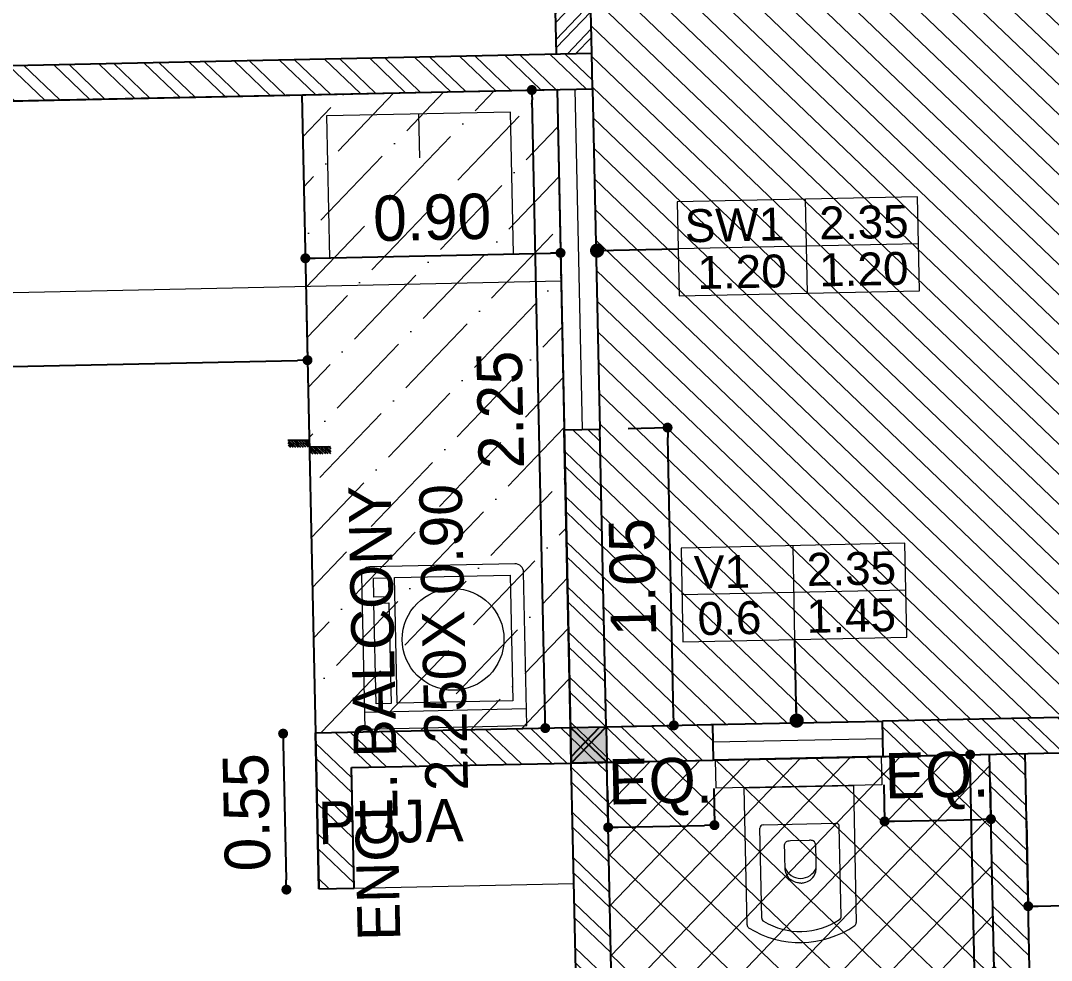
# Model space of a CAD drawing. Header units: metres. Extents: x 494 to 1845, y -666 to 1061.
# Drawn here: x 1413.8343 to 1414.1662, y 208.3635 to 208.6661 of the extents above; entities that cross this region are included whole.
import ezdxf

# ---------------------------------------------------------------- set-up
doc = ezdxf.new("R2010")
doc.units = ezdxf.units.M
doc.header["$MEASUREMENT"] = 0
doc.linetypes.add('1', pattern=[0])
doc.layers.get('Defpoints').update_dxf_attribs({"color": 12})
for name, color, linetype in [('A-AREA', 1, 'Continuous'), ('COLUMN', 1, 'Continuous'), ('TILE DROP', 180, '1'), ('VDA-TEXT', 250, '1'), ('VDA-WALL BELOW', 8, 'Continuous')]:
    doc.layers.add(name, color=color, linetype=linetype)
for name, color, linetype, lineweight in [('A-Furniture', 8, 'Continuous', 13), ('A-Wall Hatch', 8, 'Continuous', 9), ('DIMENSION', 8, 'Continuous', 5), ('VDA-DW TAGS', 4, 'Continuous', 9), ('VDA-FURNITURE', 8, 'Continuous', 13), ('VDA-HATCH', 8, 'Continuous', 9), ('VDA-PLUMBING', 8, 'Continuous', 13), ('VDA-WALL', 250, 'Continuous', 25), ('VDA-WINDOW', 5, 'Continuous', 9)]:
    doc.layers.add(name, color=color, linetype=linetype, lineweight=lineweight)
doc.styles.add('arial', font='arial.ttf', dxfattribs={"height": 0.3})
doc.styles.add('RS', font='GOTHIC.TTF')
doc.dimstyles.new('SMALL-1', dxfattribs={"dimtxt": 0.16, "dimasz": 0.035, "dimexe": 0, "dimexo": 0.1, "dimgap": 0.05, "dimtad": 1, "dimzin": 0, "dimdsep": 46, "dimtxsty": 'RS', "dimblk": 'DOT', "dimcen": 2.5, "dimclrd": 256, "dimclre": 256, "dimclrt": 5, "dimadec": 0, "dimazin": 0, "dimtfac": 1, "dimtdec": 3, "dimtofl": 0, "dimtmove": 0, "dimatfit": 3, "dimfxl": 0, "dimtolj": 1, "dimtzin": 0, "dimarcsym": 0})
pattern_1 = [(45, (1152.758408798573, 282.9493043231583), (-0.1104854345604985, 0.1104854345604985), [])]
pattern_2 = [(135.0000000000001, (-4.440892098500626e-16, 0.375), (-0.004419417382415919, -0.004419417382415927), [])]

# ---------------------------------------------------------------- blocks, each defined once
blk = doc.blocks.new('6555kkm')
at = {"lineweight": 30}
h = blk.add_hatch(color=5, dxfattribs=at)
h.dxf.hatch_style = 1
h.paths.add_polyline_path([(1152.883408798573, 282.9493043231583), (1152.758408798573, 282.9493043231583), (1152.758408798573, 283.0743043231584), (1152.883408798573, 283.0743043231584)])
h = blk.add_hatch()
h.set_pattern_fill('ANSI31', color=5, scale=1.250000000001137)
h.set_pattern_definition(pattern_1)
h.paths.add_polyline_path([(1152.758408798573, 283.0743043231584), (1152.883408798573, 283.0743043231584), (1152.883408798573, 282.9493043231583), (1152.758408798573, 282.9493043231583)])
h = blk.add_hatch()
h.set_pattern_fill('ANSI31', color=5, scale=1.250000000001137)
h.set_pattern_definition(pattern_1)
h.paths.add_polyline_path([(1152.758408798573, 283.0743043231584), (1152.883408798573, 283.0743043231584), (1152.883408798573, 282.9493043231583), (1152.758408798573, 282.9493043231583)])
at = {"layer": 'COLUMN', "color": 5, "lineweight": 25}
for p, q in [((1152.758408798573, 282.9493043231583), (1152.883408798573, 283.0743043231584)), ((1152.883408798573, 282.9493043231583), (1152.758408798573, 283.0743043231584))]:
    blk.add_line(p, q, dxfattribs=at)
blk.add_lwpolyline([(1152.758408798573, 283.0743043231584), (1152.883408798573, 283.0743043231584), (1152.883408798573, 282.9493043231583), (1152.758408798573, 282.9493043231583)], close=True, dxfattribs=at)
blk = doc.blocks.new('zw$417C')
at = {"layer": 'COLUMN', "color": 8, "lineweight": 30}
blk.add_blockref('6555kkm', (-1097.451029582575, -275.5117372282389), dxfattribs=at)
blk = doc.blocks.new('zw$9BC4')
at = {"layer": 'VDA-FURNITURE'}
blk.add_line((0.3249999999992728, 0), (0.3249999999992728, 0.1543660874788961), dxfattribs=at)
blk.add_lwpolyline([(0, 0), (0.6499999999985455, 0), (0.6499999999985455, 0.5000000000007274), (0, 0.5000000000007274)], close=True, dxfattribs=at)
blk = doc.blocks.new('zw$ECD3')
at = {"layer": 'A-Furniture'}
for p, q in [((0.5415351586416364, 0.5715440919157118), (0, 0.5715440919157118)), ((0, 0.5715440919157118), (0, 0)), ((0.06007248163223267, 0.5715440919157118), (0.06007248163223267, 0)), ((0.08847523014992476, 0.4770065161865205), (0.08847523014992476, 0.5297346203587949)), ((0.08847523014992476, 0.5297346203587949), (0.4432745296508074, 0.5297346202423796)), ((0.4432745296508074, 0.5297346202423796), (0.4432745296508074, 0.4770065161865205)), ((0.4643121967092156, 0.4770065161865205), (0.4643121967092156, 0.5297346202423796)), ((0.4643121967092156, 0.5297346202423796), (0.5317277684807777, 0.5297346202423796)), ((0.5317277684807777, 0.5297346202423796), (0.5317277684807777, 0.4770065161865205)), ((0.5715440921485424, 0.03000893304124475), (0.5715440921485424, 0.5415351587580517)), ((0.4432745296508074, 0.4770065161865205), (0.08847523014992476, 0.4770065161865205)), ((0.5317277684807777, 0.4770065161865205), (0.4643121967092156, 0.4770065161865205)), ((0.08847523014992476, 0.04771709477063268), (0.08847523014992476, 0.455572176957503)), ((0.08847523014992476, 0.455572176957503), (0.5317277684807777, 0.4555721768410876)), ((0.5317277684807777, 0.4555721768410876), (0.5317277684807777, 0.04771709477063268)), ((0.5317277684807777, 0.04771709477063268), (0.08847523014992476, 0.04771709477063268)), ((0, 0), (0.5415351586416364, 0))]:
    blk.add_line(p, q, dxfattribs=at)
blk.add_circle((0.3094186522066593, 0.2534364375751466), 0.1792958867117747, dxfattribs=at)
for centre, radius, start, end in [((0.5415351586416364, 0.541535158525221), 0.03000893333228305, 3.33406049666134e-07, 90.00000033340605), ((0.5415351586416364, 0.03000893327407539), 0.03000893327407539, 269.9999995554586, 359.9999995554586)]:
    blk.add_arc(centre, radius, start, end, dxfattribs=at)
blk = doc.blocks.new('zw$2702')
at = {"layer": 'VDA-FURNITURE'}
for p, q in [((0.5499802494960022, 0), (0.5499802476333571, 0.584986173780635)), ((0.6499802481921506, 0.5849861740134656), (0.5499802476333571, 0.584986173780635)), ((0.6499802491234732, 2.328306436538696e-10), (0.6499802481921506, 0.5849861740134656)), ((0.06626789482106688, 0.4849861727561802), (0.5499802476333571, 0.4849861738039181)), ((0.5499802476333571, 0.4849861738039181), (0.5499802485646796, 0.09999999997671694)), ((0.08852634602953913, 0.4324880581116304), (0.4059854198785615, 0.4324880588101223)), ((0.4179849887805176, 0.4204884897917509), (0.4179849887805176, 0.1644976834068075)), ((0.2196195882352185, 0.3244178210152313), (0.2234204721244168, 0.3293784004636109)), ((0.2234204721244168, 0.3293784004636109), (0.2280877952071023, 0.3340172126190737)), ((0.2280877952071023, 0.3340172126190737), (0.2337104606049252, 0.338173373718746)), ((0.2337104606049252, 0.338173373718746), (0.2403773705082131, 0.3416860003490001)), ((0.2403773705082131, 0.3416860003490001), (0.248177426175971, 0.3443942085141316)), ((0.248177426175971, 0.3443942085141316), (0.2571995307298494, 0.3461371148005128)), ((0.2571995307298494, 0.3461371148005128), (0.2675325863601756, 0.3467538355616853)), ((0.2675325863601756, 0.3467538355616853), (0.2780191826241207, 0.3467557415133342)), ((0.2780191826241207, 0.3467557415133342), (0.2874714464487624, 0.3467611278174445)), ((0.2874714464487624, 0.3467611278174445), (0.2959387444498134, 0.3467694973805919)), ((0.2959387444498134, 0.3467694973805919), (0.3034704441743088, 0.3467803528765216)), ((0.3034704441743088, 0.3467803528765216), (0.3101159131692839, 0.3467931972118095)), ((0.3101159131692839, 0.3467931972118095), (0.3159245171191287, 0.3468075330602005)), ((0.3159245171191287, 0.3468075330602005), (0.3209456235708785, 0.3468228633282706)), ((0.3209456235708785, 0.3468228633282706), (0.3252286000715685, 0.3468386908061802)), ((0.3252286000715685, 0.3468386908061802), (0.3288228123055887, 0.3468545182840899)), ((0.3288228123055887, 0.3468545182840899), (0.3317776278199744, 0.34686984855216)), ((0.3317776278199744, 0.34686984855216), (0.3341424141617608, 0.3468841845169663)), ((0.3341424141617608, 0.3468841845169663), (0.3359665379466605, 0.3468970287358388)), ((0.3359665379466605, 0.3468970287358388), (0.3381902633773279, 0.346916253794916)), ((0.3381902633773279, 0.346916253794916), (0.3388437426256132, 0.3469235459342599)), ((0.3388437426256132, 0.3469235459342599), (0.3397653868960333, 0.3470724488142878)), ((0.3397653868960333, 0.3470724488142878), (0.3421951776908827, 0.3472432924900204)), ((0.3421951776908827, 0.3472432924900204), (0.3456303991915775, 0.3470222798641771)), ((0.3456303991915775, 0.3470222798641771), (0.3495683355795336, 0.3459956140723079)), ((0.3495683355795336, 0.3459956140723079), (0.3535062728988123, 0.3437494980171323)), ((0.3535062728988123, 0.3437494980171323), (0.3569414934681845, 0.3398701344849542)), ((0.3569414934681845, 0.3398701344849542), (0.3583134880827856, 0.337188673322089)), ((0.3583134880827856, 0.337188673322089), (0.3593712842630339, 0.3339437264949083)), ((0.3593712842630339, 0.3339437264949083), (0.3600520447434974, 0.3300835692789406)), ((0.3600520447434974, 0.3300835692789406), (0.3602929294647765, 0.3255564770661294)), ((0.2097325569557142, 0.2918388803955168), (0.2097360829429817, 0.2924556011566892)), ((0.2097325569557142, 0.2916363230906427), (0.2097360829429817, 0.2910196023294702)), ((0.2097360829429817, 0.2924556011566892), (0.2098059284107876, 0.2941985074430704)), ((0.2097360829429817, 0.2910196023294702), (0.2098059284107876, 0.289276696043089)), ((0.2098059284107876, 0.2941985074430704), (0.2100309964807821, 0.2969067156082019)), ((0.2100309964807821, 0.2969067156082019), (0.2105001874806476, 0.3004193421220407)), ((0.2105001874806476, 0.3004193421220407), (0.2113024063946796, 0.3045755033381283)), ((0.2113024063946796, 0.3045755033381283), (0.2125265535505605, 0.3092143153771758)), ((0.2125265535505605, 0.3092143153771758), (0.214261531138618, 0.3141748948255554)), ((0.214261531138618, 0.3141748948255554), (0.2165962422805023, 0.3192963579203933)), ((0.2165962422805023, 0.3192963579203933), (0.2196195882352185, 0.3244178210152313)), ((0.3602929294647765, 0.3262134199030697), (0.3602929294647765, 0.2587727529462427)), ((0.2098059284107876, 0.289276696043089), (0.2100309964807821, 0.2865684878779575)), ((0.2100309964807821, 0.2865684878779575), (0.2105001884119702, 0.2830558613641188)), ((0.2105001884119702, 0.2830558613641188), (0.2113024063946796, 0.2788997001480311)), ((0.2113024063946796, 0.2788997001480311), (0.2125265535505605, 0.2742608881089836)), ((0.2125265535505605, 0.2742608881089836), (0.214261531138618, 0.2693003086606041)), ((0.214261531138618, 0.2693003086606041), (0.2165962422805023, 0.2641788455657661)), ((0.2165962422805023, 0.2641788455657661), (0.2196195882352185, 0.2590573824709281)), ((0.2196195882352185, 0.2590573824709281), (0.2234204721244168, 0.2540968030225486)), ((0.3594544718580437, 0.2511184909380972), (0.3600944245772553, 0.2546750580659136)), ((0.3600944245772553, 0.2546750580659136), (0.3602929294647765, 0.2587727529462427)), ((0.2234204721244168, 0.2540968030225486), (0.2280877952071023, 0.2494579909835011)), ((0.2280877952071023, 0.2494579909835011), (0.2337104615362477, 0.2453018297674134)), ((0.2337104615362477, 0.2453018297674134), (0.2403773705082131, 0.24178920336999)), ((0.2403773705082131, 0.24178920336999), (0.2481774271072936, 0.2390809950884432)), ((0.2481774271072936, 0.2390809950884432), (0.2571995316611719, 0.237338088802062)), ((0.2571995316611719, 0.237338088802062), (0.2675325863601756, 0.2367213681573048)), ((0.2675325863601756, 0.2367213681573048), (0.2780236706676078, 0.2367217985447496)), ((0.2780236706676078, 0.2367217985447496), (0.2874886181743932, 0.2367230148520321)), ((0.2874886181743932, 0.2367230148520321), (0.2959756257550907, 0.2367249047383666)), ((0.2959756257550907, 0.2367249047383666), (0.3035328884216142, 0.236727355979383)), ((0.3035328884216142, 0.236727355979383), (0.3102086030485225, 0.236730256350711)), ((0.3102086030485225, 0.236730256350711), (0.3160509665103746, 0.236733493511565)), ((0.3160509665103746, 0.236733493511565), (0.3211081728877616, 0.2367369552375749)), ((0.3211081728877616, 0.2367369552375749), (0.3254284199865651, 0.236740529187955)), ((0.3254284199865651, 0.236740529187955), (0.3290599037500215, 0.236744103138335)), ((0.3290599037500215, 0.236744103138335), (0.332050820121367, 0.2367475647479296)), ((0.332050820121367, 0.2367475647479296), (0.334449365043838, 0.2367508019087836)), ((0.334449365043838, 0.2367508019087836), (0.336303734460671, 0.2367537022801116)), ((0.336303734460671, 0.2367537022801116), (0.338572732413013, 0.2367580434074625)), ((0.338572732413013, 0.2367580434074625), (0.3392433824556065, 0.2367596899857745)), ((0.3392433824556065, 0.2367596899857745), (0.3401572865041089, 0.2367472226032987)), ((0.3401572865041089, 0.2367472226032987), (0.3425647087933612, 0.2369134899927303)), ((0.3498543801324558, 0.2390042450278997), (0.3537337652014685, 0.2415397411677986)), ((0.3537337652014685, 0.2415397411677986), (0.357100939618249, 0.2454759883694351)), ((0.357100939618249, 0.2454759883694351), (0.358435750247736, 0.2480648637283593)), ((0.358435750247736, 0.2480648637283593), (0.3594544718580437, 0.2511184909380972)), ((0.0885263469608617, 0.1524981135735288), (0.4059854198785615, 0.1524981142720208)), ((0.5499802485646796, 0.09999999997671694), (0.06626789575238945, 0.09999999892897904)), ((0.6499802491234732, 2.328306436538696e-10), (0.5499802494960022, 0))]:
    blk.add_line(p, q, dxfattribs=at)
for centre, radius, start, end in [((0.3392895713986945, 0.2924930856897845), 0.3392895713959484, 146.5314716852323, 213.4685283147677), ((0.06626789482106688, 0.4729866042835056), 0.01199956846898923, 90.00000178148115, 146.5314734667167), ((0.2879243318529916, 0.2924930862718611), 0.2489257321441072, 147.4567942573825, 212.5432060142842), ((0.08852634602953913, 0.4204884890568792), 0.011999569053979, 90.00000010672171, 150.4906703928836), ((0.4059854198785615, 0.4204884897553711), 0.011999569053979, 1.334021322268115e-07, 90.00000010672171), ((0.2850434205101919, 0.2912927382494672), 0.0588110275135647, 109.8583284364351, 247.3191860105703), ((0.3340704313086462, 0.2802833565147012), 0.0441938690793455, 281.0814857867093, 290.9254203467502), ((0.0885263469608617, 0.1644976825555204), 0.011999569053979, 209.5093298833318, 270.0000001067217), ((0.4059854198785615, 0.1644976832540124), 0.011999569053979, 270.0000001067217, 1.334021322268115e-07), ((0.06626789575238945, 0.1119995681438013), 0.01199956927687568, 213.4685292737154, 270.000000958813)]:
    blk.add_arc(centre, radius, start, end, dxfattribs=at)
blk = doc.blocks.new('_Dot')
at = {"color": 0, "linetype": 'ByBlock', "lineweight": -2}
blk.add_line((-0.5, 0), (-1, 0), dxfattribs=at)
at = {"color": 0, "linetype": 'ByBlock', "const_width": 0.5}
blk.add_lwpolyline([(-0.25, 0, 1), (0.25, 0, 1)], format="xyb", close=True, dxfattribs=at)
blk = doc.blocks.new('*D1122')
at = {"layer": 'Defpoints', "color": 0, "transparency": 16777216}
for p in [(-5.244999999672473, 4.574999988457023), (-2.375, 4.574999988457023), (-2.375, 4.314406018153022)]:
    blk.add_point(p, dxfattribs=at)
at = {"layer": 'DIMENSION', "lineweight": -2, "transparency": 16777216}
for p, q in [((-5.244999999672473, 4.474999988457023), (-5.244999999672473, 4.314406018153022)), ((-2.375, 4.474999988457023), (-2.375, 4.314406018153022)), ((-5.209999999672473, 4.314406018153022), (-2.41, 4.314406018153022))]:
    blk.add_line(p, q, dxfattribs=at)
at = {"layer": 'DIMENSION', "lineweight": -2, "transparency": 16777216, "xscale": 0.035, "yscale": 0.035, "zscale": 0.035, "rotation": 180}
blk.add_blockref('_Dot', (-5.244999999672473, 4.314406018153022), dxfattribs=at)
at = {"layer": 'DIMENSION', "lineweight": -2, "transparency": 16777216, "xscale": 0.035, "yscale": 0.035, "zscale": 0.035}
blk.add_blockref('_Dot', (-2.375, 4.314406018153022), dxfattribs=at)
at = {"layer": 'DIMENSION', "color": 5, "transparency": 16777216, "insert": (-3.809999999836236, 4.448430491300541), "char_height": 0.16, "attachment_point": 5, "style": 'RS'}
blk.add_mtext('\\A1;2.87', dxfattribs=at)
blk = doc.blocks.new('*D1123')
at = {"layer": 'Defpoints', "color": 0, "transparency": 16777216}
for p in [(-1.474999999999909, 4.673707728747956), (-2.375, 4.574999988457023), (-1.474999999999909, 4.574999988457023)]:
    blk.add_point(p, dxfattribs=at)
at = {"layer": 'DIMENSION', "lineweight": -2, "transparency": 16777216}
for p, q in [((-2.375, 4.673707728747956), (-2.375, 4.673707728747956)), ((-2.34, 4.673707728747956), (-1.509999999999909, 4.673707728747956)), ((-1.474999999999909, 4.673707728747956), (-1.474999999999909, 4.673707728747956))]:
    blk.add_line(p, q, dxfattribs=at)
at = {"layer": 'DIMENSION', "lineweight": -2, "transparency": 16777216, "xscale": 0.035, "yscale": 0.035, "zscale": 0.035, "rotation": 180}
blk.add_blockref('_Dot', (-2.375, 4.673707728747956), dxfattribs=at)
at = {"layer": 'DIMENSION', "lineweight": -2, "transparency": 16777216, "xscale": 0.035, "yscale": 0.035, "zscale": 0.035}
blk.add_blockref('_Dot', (-1.474999999999909, 4.673707728747956), dxfattribs=at)
at = {"layer": 'DIMENSION', "color": 5, "transparency": 16777216, "insert": (-1.924999998831481, 4.807732201895475), "char_height": 0.16, "attachment_point": 5, "style": 'RS'}
blk.add_mtext('\\A1;0.90', dxfattribs=at)
blk = doc.blocks.new('*D1124')
at = {"layer": 'Defpoints', "color": 0, "transparency": 16777216}
for p in [(-1.349999999999909, 4.050000000000068), (-1.110752848647735, 4.050000000000068), (-1.349999999999909, 3)]:
    blk.add_point(p, dxfattribs=at)
at = {"layer": 'DIMENSION', "lineweight": -2, "transparency": 16777216}
for p, q in [((-1.249999999999909, 4.050000000000068), (-1.110752848647735, 4.050000000000068)), ((-1.110752848647735, 3.035), (-1.110752848647735, 4.015000000000068)), ((-1.249999999999909, 3), (-1.110752848647735, 3))]:
    blk.add_line(p, q, dxfattribs=at)
at = {"layer": 'DIMENSION', "lineweight": -2, "transparency": 16777216, "xscale": 0.035, "yscale": 0.035, "zscale": 0.035}
for p, rotation in [((-1.110752848647735, 4.050000000000068), 90), ((-1.110752848647735, 3), 270)]:
    blk.add_blockref('_Dot', p, dxfattribs=dict(at, rotation=rotation))
at = {"layer": 'DIMENSION', "color": 5, "transparency": 16777216, "insert": (-1.244777321795254, 3.525000000000034), "char_height": 0.16, "attachment_point": 5, "rotation": 90, "style": 'RS'}
blk.add_mtext('\\A1;1.05', dxfattribs=at)
blk = doc.blocks.new('*D1125')
at = {"layer": 'Defpoints', "color": 0, "transparency": 16777216}
for p in [(-1.564220983723771, 5.250000000000057), (-1.474999999999909, 5.250000000000057), (-1.474999999999909, 3)]:
    blk.add_point(p, dxfattribs=at)
at = {"layer": 'DIMENSION', "lineweight": -2, "transparency": 16777216}
for p, q in [((-1.564220983723771, 5.250000000000057), (-1.564220983723771, 5.250000000000057)), ((-1.564220983723772, 3.035), (-1.564220983723772, 5.215000000000057)), ((-1.564220983723772, 3), (-1.564220983723772, 3))]:
    blk.add_line(p, q, dxfattribs=at)
at = {"layer": 'DIMENSION', "lineweight": -2, "transparency": 16777216, "xscale": 0.035, "yscale": 0.035, "zscale": 0.035}
for p, rotation in [((-1.564220983723771, 5.250000000000057), 90), ((-1.564220983723772, 3), 270)]:
    blk.add_blockref('_Dot', p, dxfattribs=dict(at, rotation=rotation))
at = {"layer": 'DIMENSION', "color": 5, "transparency": 16777216, "insert": (-1.69824545687129, 4.125000000000028), "char_height": 0.16, "attachment_point": 5, "rotation": 90, "style": 'RS'}
blk.add_mtext('\\A1;2.25', dxfattribs=at)
blk = doc.blocks.new('*D1126')
at = {"layer": 'Defpoints', "color": 0, "transparency": 16777216}
for p in [(-2.375, 3), (-2.488801580191421, 2.450000000000045), (-2.375, 2.450000000000045)]:
    blk.add_point(p, dxfattribs=at)
at = {"layer": 'DIMENSION', "lineweight": -2, "transparency": 16777216}
for p, q in [((-2.475, 3), (-2.488801580191421, 3)), ((-2.488801580191421, 2.965), (-2.488801580191421, 2.485000000000046)), ((-2.475, 2.450000000000045), (-2.488801580191421, 2.450000000000045))]:
    blk.add_line(p, q, dxfattribs=at)
at = {"layer": 'DIMENSION', "lineweight": -2, "transparency": 16777216, "xscale": 0.035, "yscale": 0.035, "zscale": 0.035}
for p, rotation in [((-2.488801580191421, 3), 90), ((-2.488801580191421, 2.450000000000045), 270)]:
    blk.add_blockref('_Dot', p, dxfattribs=dict(at, rotation=rotation))
at = {"layer": 'DIMENSION', "color": 5, "transparency": 16777216, "insert": (-2.622826053338939, 2.725000000000023), "char_height": 0.16, "attachment_point": 5, "rotation": 90, "style": 'RS'}
blk.add_mtext('\\A1;0.55', dxfattribs=at)
blk = doc.blocks.new('*D1131')
at = {"layer": 'Defpoints', "color": 0, "transparency": 16777216}
for p in [(-0.375, 2.875), (0, 2.875), (0, 2.64597654004092)]:
    blk.add_point(p, dxfattribs=at)
at = {"layer": 'DIMENSION', "lineweight": -2, "transparency": 16777216}
for p, q in [((-0.375, 2.775), (-0.375, 2.64597654004092)), ((0, 2.775), (0, 2.64597654004092)), ((-0.34, 2.64597654004092), (-0.035, 2.64597654004092))]:
    blk.add_line(p, q, dxfattribs=at)
at = {"layer": 'DIMENSION', "lineweight": -2, "transparency": 16777216, "xscale": 0.035, "yscale": 0.035, "zscale": 0.035, "rotation": 180}
blk.add_blockref('_Dot', (-0.375, 2.64597654004092), dxfattribs=at)
at = {"layer": 'DIMENSION', "lineweight": -2, "transparency": 16777216, "xscale": 0.035, "yscale": 0.035, "zscale": 0.035}
blk.add_blockref('_Dot', (0, 2.64597654004092), dxfattribs=at)
at = {"layer": 'DIMENSION', "color": 5, "transparency": 16777216, "insert": (-0.1875, 2.784297410197276), "char_height": 0.16, "attachment_point": 5, "style": 'RS'}
blk.add_mtext('\\A1;EQ.', dxfattribs=at)
blk = doc.blocks.new('*D1132')
at = {"layer": 'Defpoints', "color": 0, "transparency": 16777216}
for p in [(-1.349999999999909, 2.875), (-0.974999999999909, 2.875), (-0.974999999999909, 2.645229276201235)]:
    blk.add_point(p, dxfattribs=at)
at = {"layer": 'DIMENSION', "lineweight": -2, "transparency": 16777216}
for p, q in [((-1.349999999999909, 2.775), (-1.349999999999909, 2.645229276201235)), ((-0.974999999999909, 2.775), (-0.974999999999909, 2.645229276201235)), ((-1.314999999999909, 2.645229276201235), (-1.009999999999909, 2.645229276201235))]:
    blk.add_line(p, q, dxfattribs=at)
at = {"layer": 'DIMENSION', "lineweight": -2, "transparency": 16777216, "xscale": 0.035, "yscale": 0.035, "zscale": 0.035, "rotation": 180}
blk.add_blockref('_Dot', (-1.349999999999909, 2.645229276201235), dxfattribs=at)
at = {"layer": 'DIMENSION', "lineweight": -2, "transparency": 16777216, "xscale": 0.035, "yscale": 0.035, "zscale": 0.035}
blk.add_blockref('_Dot', (-0.974999999999909, 2.645229276201235), dxfattribs=at)
at = {"layer": 'DIMENSION', "color": 5, "transparency": 16777216, "insert": (-1.162499999999909, 2.783550146357591), "char_height": 0.16, "attachment_point": 5, "style": 'RS'}
blk.add_mtext('\\A1;EQ.', dxfattribs=at)
blk = doc.blocks.new('*D1133')
at = {"layer": 'Defpoints', "color": 0, "transparency": 16777216}
for p in [(-1.349999999999909, 2.875), (-0.06865434965970962, 2.875), (-1.349999999999909, 0.9250000000000114)]:
    blk.add_point(p, dxfattribs=at)
at = {"layer": 'DIMENSION', "lineweight": -2, "transparency": 16777216}
for p, q in [((-0.3686543496597096, 2.875), (-0.06865434965970962, 2.875)), ((-0.06865434965970985, 0.9600000000000113), (-0.06865434965970985, 2.84)), ((-0.3686543496597098, 0.9250000000000113), (-0.06865434965970985, 0.9250000000000113))]:
    blk.add_line(p, q, dxfattribs=at)
at = {"layer": 'DIMENSION', "lineweight": -2, "transparency": 16777216, "xscale": 0.035, "yscale": 0.035, "zscale": 0.035}
for p, rotation in [((-0.06865434965970962, 2.875), 90), ((-0.06865434965970985, 0.9250000000000113), 270)]:
    blk.add_blockref('_Dot', p, dxfattribs=dict(at, rotation=rotation))
at = {"layer": 'DIMENSION', "color": 5, "transparency": 16777216, "insert": (-0.2026788228072283, 1.900000000000006), "char_height": 0.16, "attachment_point": 5, "rotation": 90, "style": 'RS'}
blk.add_mtext('\\A1;1.95', dxfattribs=at)
blk = doc.blocks.new('*D1151')
at = {"layer": 'Defpoints', "color": 0, "transparency": 16777216}
for p in [(0.125, 2.875), (3.424999999999955, 2.875), (3.424999999999955, 2.336164428496204)]:
    blk.add_point(p, dxfattribs=at)
at = {"layer": 'DIMENSION', "lineweight": -2, "transparency": 16777216}
for p, q in [((0.125, 2.636164428496204), (0.125, 2.336164428496204)), ((3.424999999999955, 2.636164428496204), (3.424999999999955, 2.336164428496204)), ((0.16, 2.336164428496204), (3.389999999999954, 2.336164428496204))]:
    blk.add_line(p, q, dxfattribs=at)
at = {"layer": 'DIMENSION', "lineweight": -2, "transparency": 16777216, "xscale": 0.035, "yscale": 0.035, "zscale": 0.035, "rotation": 180}
blk.add_blockref('_Dot', (0.125, 2.336164428496204), dxfattribs=at)
at = {"layer": 'DIMENSION', "lineweight": -2, "transparency": 16777216, "xscale": 0.035, "yscale": 0.035, "zscale": 0.035}
blk.add_blockref('_Dot', (3.424999999999955, 2.336164428496204), dxfattribs=at)
at = {"layer": 'DIMENSION', "color": 5, "transparency": 16777216, "insert": (1.774999999999977, 2.470188901643723), "char_height": 0.16, "attachment_point": 5, "style": 'RS'}
blk.add_mtext('\\A1;3.30', dxfattribs=at)
blk = doc.blocks.new('*D1152')
at = {"layer": 'Defpoints', "color": 0, "transparency": 16777216}
for p in [(0.125, 2.875), (0.125, -0.8999999999999773), (0.9981841268393055, -0.8999999999999773)]:
    blk.add_point(p, dxfattribs=at)
at = {"layer": 'DIMENSION', "lineweight": -2, "transparency": 16777216}
for p, q in [((0.6981841268393056, 2.875), (0.9981841268393057, 2.875)), ((0.9981841268393057, 2.84), (0.9981841268393057, -0.8649999999999772)), ((0.6981841268393054, -0.8999999999999773), (0.9981841268393055, -0.8999999999999773))]:
    blk.add_line(p, q, dxfattribs=at)
at = {"layer": 'DIMENSION', "lineweight": -2, "transparency": 16777216, "xscale": 0.035, "yscale": 0.035, "zscale": 0.035}
for p, rotation in [((0.9981841268393057, 2.875), 90), ((0.9981841268393055, -0.8999999999999773), 270)]:
    blk.add_blockref('_Dot', p, dxfattribs=dict(at, rotation=rotation))
at = {"layer": 'DIMENSION', "color": 5, "transparency": 16777216, "insert": (0.8641596536917869, 0.9875000000000114), "char_height": 0.16, "attachment_point": 5, "rotation": 90, "style": 'RS'}
blk.add_mtext('\\A1;3.78', dxfattribs=at)
blk = doc.blocks.new('SW1 F')
at = {"layer": 'VDA-DW TAGS'}
for p, q in [((1527.369745910431, 323.1431719988803), (1527.369745910431, 323.4740465886106)), ((1527.764486114183, 323.3086092937455), (1526.917202292456, 323.3086092937455))]:
    blk.add_line(p, q, dxfattribs=at)
blk.add_lwpolyline([(1527.764486114183, 323.4740465886106), (1526.917202292456, 323.4740465886106), (1526.917202292456, 323.1431719988803), (1527.764486114183, 323.1431719988803)], close=True, dxfattribs=at)
at = {"layer": 'VDA-DW TAGS', "char_height": 0.1159809851405905, "attachment_point": 8, "style": 'arial'}
for s, insert, width in [('SW1', (1527.117416534167, 323.3292707131376), 0.2822932409837917), ('2.35', (1527.573862303217, 323.3292707131376), 0.2822932409837917), ('1.20', (1527.140537899848, 323.1638334182725), 0.275840167237977), ('1.20', (1527.569960152135, 323.1638334182725), 0.3661736348513708)]:
    blk.add_mtext(s, dxfattribs=dict(at, insert=insert, width=width))
blk = doc.blocks.new('V1')
at = {"layer": 'VDA-DW TAGS'}
for p, q in [((1525.345971780803, 322.8255013930478), (1525.345971780803, 323.1563759827781)), ((1525.740711984555, 322.9909386879129), (1524.950971780803, 322.9909386879129))]:
    blk.add_line(p, q, dxfattribs=at)
blk.add_lwpolyline([(1525.740711984555, 323.1563759827781), (1524.950971780803, 323.1563759827781), (1524.950971780803, 322.8255013930478), (1525.740711984555, 322.8255013930478)], close=True, dxfattribs=at)
at = {"layer": 'VDA-DW TAGS', "char_height": 0.1159809851405905, "attachment_point": 8, "style": 'arial'}
for s, insert, width in [('V1', (1525.093642404539, 323.0116001073051), 0.2822932409837917), ('2.35', (1525.550088173589, 323.0116001073051), 0.2822932409837917), ('0.6', (1525.116763770219, 322.84616281244), 0.275840167237977), ('1.45', (1525.546186022507, 322.84616281244), 0.3661736348513708)]:
    blk.add_mtext(s, dxfattribs=dict(at, insert=insert, width=width))
blk = doc.blocks.new('TT-level diff-flat-14')
at = {"layer": 'TILE DROP'}
h = blk.add_hatch(dxfattribs=at)
h.set_pattern_fill('ANSI31', color=256, scale=0.05, angle=90.00000000000006, style=0)
h.set_pattern_definition(pattern_2)
h.paths.add_polyline_path([(-0.07499999999998863, 0.02500000000000568), (-0.07499999999998863, 0), (0, 0), (0, 0.02500000000000568)])
h = blk.add_hatch(dxfattribs=at)
h.set_pattern_fill('ANSI31', color=256, scale=0.05, angle=90.00000000000006, style=0)
h.set_pattern_definition(pattern_2)
h.paths.add_polyline_path([(0, 0), (0, -0.02500000000000568), (0.07499999999998863, -0.02500000000000568), (0.07499999999998863, 0)])
for points in [[(0, 0), (-0.07499999999998863, 0)], [(0.07499999999998863, -0.02500000000000568), (0, -0.02500000000000568), (0, 0), (-0.07499999999998863, 0)]]:
    blk.add_lwpolyline(points, dxfattribs=at)
blk = doc.blocks.new('SDFDSFD')
at = {"layer": 'A-Wall Hatch', "ltscale": 0.1}
h = blk.add_hatch(dxfattribs=at)
h.set_pattern_fill('ANSI32', color=256, scale=0.3, angle=270)
h.set_pattern_definition([(315, (-5.76940198055172, -2.326928868841492), (0.07954951288348662, 0.07954951288348659), []), (315, (-5.76940198055172, -2.379961877341486), (0.07954951288348662, 0.07954951288348659), [])])
h.paths.add_polyline_path([(-3.575000000000045, 2.575000000000045), (-5.244999999999891, 2.575000000000045), (-5.244999999999891, 5.250000000000057), (-1.349999999999909, 5.250000000000057), (-1.349999999999909, 5.375000000000057), (-6.8449999999998, 5.375000000000057), (-6.8449999999998, 5.250000000000057), (-5.369999999999891, 5.250000000000057), (-5.369999999999891, 4.050000000000068), (-5.7199999999998, 4.050000000000068), (-5.7199999999998, 3.925000000000068), (-5.369999999999891, 3.925000000000068), (-5.369999999999891, 2.575000000000045), (-5.7199999999998, 2.575000000000045), (-5.7199999999998, 2.450000000000045), (-3.575000000000045, 2.450000000000045)])
h.paths.add_polyline_path([(-7.7199999999998, -2.949999999999989), (-7.7199999999998, -0.8999999999999773), (-6.8449999999998, -0.8999999999999773), (-6.8449999999998, 4.050000000000068), (-6.7199999999998, 4.050000000000068), (-6.7199999999998, -0.8999999999999773), (-6.449999999999863, -0.8999999999999773), (-6.449999999999863, -1.024999999999977), (-7.5949999999998, -1.024999999999977), (-7.5949999999998, -2.949999999999989)])
h.paths.add_polyline_path([(-2.375, -0.8999999999999773), (-4.649999999999864, -0.8999999999999773), (-4.649999999999864, -4.5), (-4.524999999999864, -4.5), (-4.524999999999864, -1.024999999999977), (-2.375, -1.024999999999977)])
h.paths.add_polyline_path([(-0.974999999999909, 2.999860553396445), (-0.9809027286516994, 2.999860553396445), (-1.349999999999909, 3), (-1.349999999999909, 4.050000000000068), (-1.474999999999909, 4.050000000000068), (-1.474999999999909, 3), (-2.375, 3), (-2.375, 2.450000000000045), (-2.25, 2.450000000000045), (-2.25, 2.875), (-1.474999999999909, 2.875), (-1.474999999999909, 0), (-1.349999999999909, 0), (-1.349999999999909, 0.8000000000000114), (-0.625, 0.8000000000000114), (-0.625, 0.9250000000000114), (-1.349999999999909, 0.9250000000000114), (-1.349999999999909, 2.875), (-0.974999999999909, 2.875)])
h.paths.add_polyline_path([(2.674999999999955, 3), (1.024999999999864, 3), (1.024999999999864, 4.350000000000023), (1.974999999999909, 4.350000000000023), (1.974999999999909, 4.474860553396468), (0.8999999999998636, 4.475000000000023), (0.8999999999998636, 3), (-0.375, 3), (-0.375, 2.875), (2.674999999999955, 2.875)])
h.paths.add_polyline_path([(-0.625, -1.925000000000011), (-1.349999999999909, -1.925000000000011), (-1.349999999999909, -1.024999999999977), (-0.900000000000091, -1.024999999999977), (-0.900000000000091, -0.8999999999999773), (-1.474999999999909, -0.8999999999999773), (-1.474999999999909, -4.5), (-0.974999999999909, -4.5), (-0.974999999999909, -4.375139446603555), (-0.9809027286516994, -4.375139446603555), (-1.349999999999909, -4.375), (-1.349999999999909, -2.050000003470643), (-0.625, -2.050000000000011)])
h.paths.add_polyline_path([(3.549999999999955, 4.475000000000023), (2.574999999999818, 4.475000000000023), (2.574999999999818, 4.350000000000023), (3.424999999999955, 4.350000000000023), (3.424999999999955, 3), (3.549999999999955, 3)])
h.paths.add_polyline_path([(0.125, -1.925000000000011), (0, -1.925000000000011), (0, -4.375), (-0.375, -4.375), (-0.375, -4.5), (0.125, -4.5)])
h.paths.add_polyline_path([(0.125, 2.875), (0, 2.875), (0, 0), (0.125, 0)])
h.paths.add_polyline_path([(4.875, 3), (3.549999999999955, 3), (3.549999999999955, 2.875), (4.875, 2.875)])
h.paths.add_polyline_path([(3.549999999999955, 3), (3.424999999999955, 3), (3.424999999999955, 2.875), (3.549999999999955, 2.875)])
h.paths.add_polyline_path([(3.549999999999955, 0.112500000000017), (3.424999999999955, 0.1125000000000171), (3.424999999999955, -0.8999999999999773), (0, -0.8999999999999773), (0, -1.024999999999977), (3.424999999999955, -1.024999999999977), (3.424999999999955, -4.5), (3.549999999999955, -4.5), (3.549999999999955, -1.024999999999977), (4.875, -1.024999999999977), (4.875, -0.8999999999999773), (3.549999999999955, -0.8999999999999773)])
h.paths.add_polyline_path([(3.424999999999955, 1.912500000000017), (3.549999999999955, 1.912500000000017), (3.549999999999955, 2.875), (3.424999999999955, 2.875)])
at = {"layer": 'VDA-HATCH'}
h = blk.add_hatch(dxfattribs=at)
h.set_pattern_fill('ANSI36', color=43)
h.set_pattern_definition([(45, (-42510.88798718774, 14915.09808658299), (0.06629126073623882, 0.2430679560328759), [0.3125, -0.0625, 0, -0.0625])])
h.paths.add_polyline_path([(-7.5949999999998, -2.824999999999989), (-4.649999999999864, -2.824999999999989), (-4.649999999999864, -1.024999999999977), (-7.5949999999998, -1.024999999999977)])
h.paths.add_polyline_path([(-2.375, 3), (-1.474999999999909, 3), (-1.474999999999909, 5.250000000000057), (-2.375, 5.250000000000057)])
h.paths.add_polyline_path([(3.555946973636992, -0.8999986044702268), (4.75, -0.8999986044702268), (4.75, 2.875), (3.555946973636992, 2.875)])
h = blk.add_hatch(dxfattribs=at)
h.set_pattern_fill('ANSI37', color=43)
h.set_pattern_definition([(45, (-42536.25676201939, 14913.54794713638), (-0.08838834764831846, 0.08838834764831846), []), (135, (-42536.25676201939, 14913.54794713638), (-0.08838834764831845, -0.08838834764831843), [])])
h.paths.add_polyline_path([(1.024999999999864, 3), (3.425000000028149, 3), (3.425000000028149, 4.350000000000023), (1.024999999999864, 4.350000000000023)])
h.paths.add_polyline_path([(-1.349954619197206, -2.050000003525213), (0, -2.050000003525213), (0, -4.375139446603555), (-1.349954619197206, -4.375139446603555)])
h.paths.add_polyline_path([(0, 2.875), (-1.349999999999909, 2.875), (-1.349999999999909, 0.9250000000000114), (0, 0.9250000000000114)])
at = {"layer": 'A-AREA'}
for points in [[(-1.474999999999909, 5.250000000000057), (-1.474999999999909, 2.875), (1.024999999999864, 2.875), (1.024999999999864, 4.350000000000023), (3.425000000028149, 4.34999589387229), (3.424999999999955, 2.875), (4.75, 2.875), (4.75, -0.8999999999999773), (3.425065773919869, -0.8999986045160426), (3.424999999999955, -4.375), (-4.524999414097238, -4.37504520146598), (-4.524999999999864, -2.824999999999989), (-7.5949999999998, -2.824999999999989), (-7.5949999999998, -1.024999999999977), (-6.7199999999998, -1.024999999999977)], [(-6.719999996423402, -0.8999999999999735), (-6.719999854798061, 4.050000000000068), (-6.8449999999998, 4.050000000000068), (-6.8449999999998, 5.249999980287555), (-5.720000043197842, 5.249999980287555), (-5.244999999999891, 5.250000000000057), (-1.474999999999909, 5.250000000000057)]]:
    blk.add_lwpolyline(points, dxfattribs=at)
at = {"layer": 'VDA-FURNITURE', "extrusion": (5.288793786087774e-06, -0.0001649503115213743, 0.9999999863817116)}
blk.add_line((-5.244999999672473, 4.574999988457023), (-1.474999997820305, 4.57500023235076), dxfattribs=at)
at = {"layer": 'VDA-FURNITURE', "extrusion": (4.368272014304201e-06, 5.810455066643099e-06, 0.9999999999735785)}
blk.add_line((-2.250000133577942, 2.450002270616153), (-1.475000290970002, 2.450002270619791), dxfattribs=at)
at = {"layer": 'VDA-WALL'}
for p, q in [((-6.8449999999998, 5.375000000000057), (-1.349999999999909, 5.375000000000057)), ((-1.349999999999909, 5.250000000000057), (-1.349999999999909, 5.375000000000057)), ((-5.244999999999891, 5.250000000000057), (-1.349999999999909, 5.250000000000057)), ((-2.375, 5.250000000000057), (-2.375, 2.450000000000045)), ((-1.474999999999909, 3), (-1.474999999999909, 4.050000000000068)), ((-1.474999999999909, 4.050000000000068), (-1.349999999999909, 4.050000000000068)), ((-1.349999999999909, 3), (-1.349999999999909, 4.050000000000068)), ((-2.375, 3), (-1.474999999999909, 3)), ((-2.375, 2.450000000000045), (-2.375, 3)), ((-1.349999999999909, 3), (-0.974999999999909, 3)), ((-0.974999999999909, 3), (-0.974999999999909, 2.875)), ((-0.375, 3), (0.8999999999998636, 3)), ((-0.375, 2.875), (-0.375, 3)), ((-2.25, 2.875), (-1.474999999999909, 2.875)), ((-2.25, 2.450000000000045), (-2.25, 2.875)), ((-1.474999999999909, 0), (-1.474999999999909, 2.875)), ((-1.349999999999909, 2.875), (-0.974999999999909, 2.875)), ((-1.349999999999909, 0.9250000000000114), (-1.349999999999909, 2.875)), ((-0.375, 2.875), (2.674999999999955, 2.875)), ((0, 0), (0, 2.875)), ((0.125, 0), (0.125, 2.875)), ((-2.375, 2.450000000000045), (-2.25, 2.450000000000045))]:
    blk.add_line(p, q, dxfattribs=at)
at = {"layer": 'VDA-WALL BELOW'}
for p, q in [((-1.474999999999909, 5.250000000000057), (-1.474999999999909, 4.050000000000068)), ((-1.349999999999909, 5.250000000000057), (-1.349999999999909, 4.050000000000068)), ((-0.9809027286516994, 2.999860553396445), (-0.375, 2.999860553396445)), ((-0.375, 2.875), (-0.974999999999909, 2.875))]:
    blk.add_line(p, q, dxfattribs=at)
at = {"layer": 'VDA-WINDOW'}
for p, q in [((-1.412499999999909, 5.250000000000057), (-1.412499999999909, 4.050000000000068)), ((-0.375, 2.9375), (-0.974999999999909, 2.9375))]:
    blk.add_line(p, q, dxfattribs=at)
at = {"color": 1, "extrusion": (4.368272014304201e-06, 5.8104550666431e-06, 0.9999999999735786), "rotation": 179.9999997265774}
blk.add_blockref('zw$9BC4', (-1.640476051292845, 5.173707727336709, 2.289555065283249e-05), dxfattribs=at)
at = {"rotation": 180}
blk.add_blockref('TT-level diff-flat-14', (-2.375, 4.00864857900882), dxfattribs=at)
at = {"layer": 'VDA-FURNITURE', "extrusion": (4.368272014304201e-06, 5.8104550666431e-06, 0.9999999999735786), "rotation": 90.00000027342324}
blk.add_blockref('zw$ECD3', (-1.629109199555533, 3.010014767315599, 1.03731634307426e-05), dxfattribs=at)
at = {"layer": 'VDA-HATCH'}
for name, p in [('SW1 F', (-1527.977310624162, -318.6294003291918)), ('V1', (-1526.023355214783, -319.5318551996796))]:
    blk.add_blockref(name, p, dxfattribs=at)
at = {"layer": 'VDA-PLUMBING', "rotation": 89.9999997264684}
blk.add_blockref('zw$2702', (-0.3825069159798298, 2.225019749945818), dxfattribs=at)
at = {"layer": 'VDA-TEXT', "extrusion": (4.368272014304201e-06, 5.8104550666431e-06, 0.9999999999735785), "char_height": 0.15, "width": 1.314504061156185e-11, "attachment_point": 3, "style": 'arial'}
for s, insert, text_direction in [('\\pi0.79354;{\\fCentury Gothic|b0|i0|c0|p34;ENCL. BALCONY   }\\P\\pi1.06866;{\\fCentury Gothic|b0|i0|c0|p34;2.250X 0.90}', (-2.240991685913968, 3.867785977398853), (-2.504204709160666e-11, 0.9999999999831193, -5.810455066589144e-06)), ('\\pi0.22801;{\\fCentury Gothic|b0|i0|c0|p34;PUJA}', (-1.859983115542946, 2.757278570487017), (0.9999999999904591, -3.395399344684386e-13, -4.368272014375967e-06))]:
    blk.add_mtext(s, dxfattribs=dict(at, insert=insert, text_direction=text_direction))
at = {"layer": 'DIMENSION'}
for base, p1, p2, picture, middle in [((-1.564220983723771, 5.250000000000057), (-1.474999999999909, 3), (-1.474999999999909, 5.250000000000057), '*D1125', (-1.69824545687129, 4.125000000000028)), ((-1.110752848647735, 4.050000000000068), (-1.349999999999909, 3), (-1.349999999999909, 4.050000000000068), '*D1124', (-1.244777321795254, 3.525000000000034)), ((-0.06865434965970962, 2.875), (-1.349999999999909, 0.9250000000000114), (-1.349999999999909, 2.875), '*D1133', (-0.2026788228072283, 1.900000000000006)), ((0.9981841268393055, -0.8999999999999773), (0.125, 2.875), (0.125, -0.8999999999999773), '*D1152', (0.8641596536917869, 0.9875000000000114))]:
    dim = blk.add_linear_dim(base=base, p1=p1, p2=p2, angle=90, dimstyle='SMALL-1', dxfattribs=at)
    dim.commit()
    dim.dimension.update_dxf_attribs({"geometry": picture, "text_midpoint": middle})
dim = blk.add_linear_dim(base=(-1.474999999999909, 4.673707728747956), p1=(-2.375, 4.574999988457023), p2=(-1.474999999999909, 4.574999988457023), dimstyle='SMALL-1', dxfattribs=at)
dim.commit()
dim.dimension.update_dxf_attribs({"geometry": '*D1123', "text_midpoint": (-1.924999998831481, 4.673707728747956), "dimtype": 160})
for base, p1, p2, picture, middle in [((-2.375, 4.314406018153022), (-5.244999999672473, 4.574999988457023), (-2.375, 4.574999988457023), '*D1122', (-3.809999999836236, 4.448430491300541)), ((3.424999999999955, 2.336164428496204), (0.125, 2.875), (3.424999999999955, 2.875), '*D1151', (1.774999999999977, 2.470188901643723))]:
    dim = blk.add_linear_dim(base=base, p1=p1, p2=p2, dimstyle='SMALL-1', dxfattribs=at)
    dim.commit()
    dim.dimension.update_dxf_attribs({"geometry": picture, "text_midpoint": middle})
dim = blk.add_linear_dim(base=(-2.488801580191421, 2.450000000000045), p1=(-2.375, 3), p2=(-2.375, 2.450000000000045), angle=90, dimstyle='SMALL-1', dxfattribs=at)
dim.commit()
dim.dimension.update_dxf_attribs({"geometry": '*D1126', "text_midpoint": (-2.488801580191421, 2.725000000000023), "dimtype": 160})
for base, p1, p2, picture, middle in [((-0.974999999999909, 2.645229276201235), (-1.349999999999909, 2.875), (-0.974999999999909, 2.875), '*D1132', (-1.162499999999909, 2.645229276201235)), ((0, 2.64597654004092), (-0.375, 2.875), (0, 2.875), '*D1131', (-0.1875, 2.64597654004092))]:
    dim = blk.add_linear_dim(base=base, p1=p1, p2=p2, text='EQ.', dimstyle='SMALL-1', dxfattribs=at)
    dim.commit()
    dim.dimension.update_dxf_attribs({"geometry": picture, "text_midpoint": middle, "dimtype": 160})
for points in [[(-1.346118022560859, 4.679208964553709), (-1.060108331706033, 4.679208964553709)], [(-0.6775133321045814, 3.007636502513378), (-0.6775133321045814, 3.293646193368204)]]:
    blk.add_leader(points, dimstyle='SMALL-1', override={"dimasz": 0.05, "dimclrd": 4, "dimldrblk": 'Dot'}, dxfattribs=at)

msp = doc.modelspace()

# ---------------------------------------------------------------- hatches: boundary and pattern name
at = {"layer": 'A-Wall Hatch'}
h = msp.add_hatch(dxfattribs=at)
h.set_pattern_fill('ANSI31', color=62, scale=0.05570871330344526, angle=271.2088548101106)
h.set_pattern_definition([(316.2088548101105, (1281.803157802296, 180.3932873678382), (0.004819023894618941, 0.005026786521544056), [])])
h.paths.add_polyline_path([(1413.063370148449, 208.6925303865872), (1412.789452573896, 208.686750279873), (1412.790365907973, 208.6433791190303), (1412.790364890745, 208.6433790975696), (1412.790607675298, 208.6319621333083), (1412.792810201625, 208.5275850517313), (1412.795231688615, 208.4128314881194), (1412.980124706095, 208.4167345298684), (1413.069147987962, 208.4186102067225), (1413.067655254514, 208.4893719329274)])
h.paths.add_polyline_path([(1414.228272031989, 208.4430736011848), (1414.022833654695, 208.4387384816928), (1414.017679733691, 208.6829812995895), (1414.223118110985, 208.6873164190814)])
at = {"layer": 'VDA-HATCH'}
h = msp.add_hatch(dxfattribs=at)
h.set_pattern_fill('ANSI32', color=256, scale=0.01552537911735359, angle=1.20885481011059)
h.set_pattern_definition([(46.2088548101106, (1281.752939813819, 180.392227686536), (-0.004202723157356506, 0.004029019977468296), []), (46.2088548101106, (1281.755683728193, 180.3922855875959), (-0.004202723157356506, 0.004029019977468296), [])])
h.paths.add_polyline_path([(1413.753403693847, 208.999567821583), (1413.753055904274, 209.0110578603235), (1412.038108463673, 208.7553831264095), (1409.233605525215, 208.6962035492), (1409.233846361875, 208.6847903700006), (1412.039074425543, 208.7439852485325)])
h.paths.add_polyline_path([(1410.372375533484, 207.7588158532666), (1410.372134696824, 207.770229032466), (1410.452026951219, 207.7719148890836), (1410.445428026745, 208.084635999143), (1410.451134616324, 208.0847564174722), (1410.456841205944, 208.0848768358024), (1410.463440130418, 207.7721557257431), (1410.518223390575, 207.7733117417091), (1410.518464227234, 207.7618985625098)])
h.paths.add_polyline_path([(1410.913360227529, 207.7702315109131), (1410.913119390869, 207.7816446901125), (1410.967902651026, 207.7828007060987), (1410.961303726552, 208.0955218161583), (1410.972716905751, 208.0957626528178), (1410.979315830225, 207.7830415427582), (1411.034099090381, 207.7841975587244), (1411.03433992704, 207.7727843795254)])
h.paths.add_polyline_path([(1410.655422377626, 207.7647886024253), (1410.655181540966, 207.7762017816248), (1410.709964801122, 207.7773577975909), (1410.703365876648, 208.0900789076505), (1410.714779055847, 208.0903197443103), (1410.721377980321, 207.7775986342509), (1410.776161240478, 207.7787546501968), (1410.776402077138, 207.7673414709978)])
h.paths.add_polyline_path([(1411.171298077432, 207.775674419441), (1411.171057240772, 207.78708759864), (1411.225840500928, 207.7882436146061), (1411.219241576455, 208.1009647246661), (1411.230654755654, 208.1012055613256), (1411.237494516788, 207.7770712720667)])
h.paths.add_polyline_path([(1414.223045869985, 208.6907403373324), (1414.222876905228, 208.6987295551563), (1414.289073344583, 208.7001264077819), (1414.289314181243, 208.6887132285825), (1414.234531300197, 208.6875572194844), (1414.236843602317, 208.5779901610151), (1414.225430164971, 208.5777492919346)])
h.paths.add_polyline_path([(1413.959283627147, 209.0418035362105), (1414.046213726826, 209.0547636010953), (1414.062026494882, 209.0571210641695), (1414.064441451924, 209.0574811005675), (1414.142166635397, 209.0690688408866), (1414.143849955486, 209.0577779111107), (1413.960966947237, 209.0305126064346)])
h.paths.add_polyline_path([(1414.444758846704, 209.1141810688708), (1414.456172025903, 209.1144219055303), (1414.465654917248, 208.6650304449443), (1414.454241738048, 208.6647896082844)])
h.paths.add_polyline_path([(1414.304756024188, 209.0933086500679), (1414.306439344276, 209.0820177202918), (1414.445001634533, 209.1026754243435), (1414.444758836322, 209.1141811158316)])
h.paths.add_polyline_path([(1412.434559043508, 207.7566582371895), (1412.428730796345, 208.032857173821), (1412.440143975544, 208.033098010481), (1412.445972222707, 207.7568990738488)])
h.paths.add_polyline_path([(1412.413300957357, 208.1147430600642), (1412.413060120697, 208.1261562392636), (1412.655019471068, 208.131261975421), (1412.655260307728, 208.119848796222)])
h.paths.add_polyline_path([(1412.659450872698, 207.92126144881), (1412.670864051897, 207.9215022854699), (1412.675006484003, 207.7251936336139), (1412.663593304804, 207.7249527969541)])
h.paths.add_polyline_path([(1414.357793256438, 208.6901582485405), (1414.357552419779, 208.7015714277399), (1414.453422892705, 208.7035944507864), (1414.453663729364, 208.6921812715873)])
h.paths.add_polyline_path([(1412.566392685476, 207.8941756243241), (1412.659980754911, 207.8961504849333), (1412.65973991825, 207.9075636641324), (1412.566151848816, 207.9055888035235)])
h.paths.add_polyline_path([(1411.227815361538, 207.6946555451726), (1411.227574524878, 207.7060687243715), (1411.296624259033, 207.7075257861625), (1411.296865095693, 207.6961126069633)])
h.paths.add_polyline_path([(1411.433823246084, 207.6990026468789), (1411.433582409424, 207.7104158260782), (1411.548855519337, 207.7128482763406), (1411.549096355996, 207.7014350971411)])
h.paths.add_polyline_path([(1411.226081337588, 207.7768304354072), (1411.227574524878, 207.7060687243715), (1411.238987704077, 207.7063095610313), (1411.237494516788, 207.7770712720667)])
h.paths.add_polyline_path([(1412.364105107704, 207.8488012866654), (1412.4325841829, 207.850246306623), (1412.43234334624, 207.8616594858224), (1412.363864271044, 207.8602144658647)])
h.paths.add_polyline_path([(1413.753160904998, 209.0110735144663), (1413.753403693847, 208.999567821583), (1413.798377558445, 209.0062727972533), (1413.796694238357, 209.0175637270289)])
h.paths.add_polyline_path([(1412.569234558059, 207.759500109773), (1412.567837705433, 207.8256965491286), (1412.579250884633, 207.8259373857881), (1412.580647737258, 207.7597409464325)])
h.paths.add_polyline_path([(1412.374674227158, 207.9972634842971), (1412.429457487315, 207.9984195002637), (1412.429216650655, 208.0098326794626), (1412.374433390499, 208.0086766634965)])
h.paths.add_polyline_path([(1412.393471598391, 207.7557912252146), (1412.393230761731, 207.767204404414), (1412.434318206849, 207.7680714163883), (1412.434559043508, 207.7566582371895)])
h.paths.add_polyline_path([(1412.297600893117, 207.7537681972738), (1412.297360056457, 207.7651813764731), (1412.338447501575, 207.7660483884475), (1412.338688338234, 207.7546352092484)])
h.paths.add_polyline_path([(1413.5165344046, 208.645001498775), (1413.527947583478, 208.645242350654), (1413.52712871881, 208.6840481089146), (1413.515715539611, 208.6838072722551), (1413.516534404294, 208.6450015132834)])
h.paths.add_polyline_path([(1413.749363684956, 208.649914590108), (1413.748544820273, 208.6887203490799), (1413.759957999473, 208.6889611857393), (1413.760776864141, 208.6501554274788)])
h.paths.add_polyline_path([(1414.006844665591, 208.6553479003441), (1414.006025801236, 208.6941536438124), (1414.017438980435, 208.6943944804719), (1414.018257845333, 208.655588711308), (1414.00684428706, 208.6553478659942)])
h.paths.add_polyline_path([(1412.569234558059, 207.759500109773), (1412.534995020461, 207.7587775997942), (1412.534754183802, 207.7701907789931), (1412.5689937214, 207.7709132889721)])
h.paths.add_polyline_path([(1412.445972222707, 207.7568990738488), (1412.445731386048, 207.7683122530482), (1412.479970923645, 207.7690347630269), (1412.480211760305, 207.7576215838276)])
h.paths.add_polyline_path([(1414.455975761865, 208.5826147243247), (1414.467388940495, 208.5828555879347), (1414.466810933214, 208.6102471847876), (1414.455397754014, 208.6100063481281)])
h.paths.add_polyline_path([(1412.580647737258, 207.7597409464325), (1412.580406900599, 207.7711541256319), (1412.594102715638, 207.7714431296234), (1412.594343552298, 207.7600299504239)])
h.paths.add_polyline_path([(1412.662822627493, 207.7614749703819), (1412.649126812454, 207.7611859663905), (1412.648885975795, 207.7725991455895), (1412.662581790833, 207.7728881495813)])
h.paths.add_polyline_path([(1411.685813669728, 207.7157383162561), (1411.686054506387, 207.7043251370567), (1412.298371570428, 207.7172460238458), (1412.289797785344, 208.1235552033393), (1411.856096975773, 208.114403410265), (1411.856337812434, 208.1029902310656), (1412.278625442805, 208.1119011874806), (1412.286717554568, 207.7284183663858), (1411.754863403884, 207.7171953780467), (1411.74653045546, 208.1120913783408), (1411.735117276261, 208.1118505416813), (1411.743450224684, 207.7169545413872)])
h.paths.add_polyline_path([(1409.253643135297, 207.746627039822), (1409.297682451154, 207.7475563410744), (1409.297923287814, 207.736143161875), (1409.253883971956, 207.7352138606228)])
h.paths.add_polyline_path([(1409.407489808127, 207.7384551938074), (1409.407248971467, 207.7498683730067), (1409.703322395747, 207.7561160042113), (1409.703563232407, 207.7447028250122)])
h.paths.add_polyline_path([(1409.812888916061, 207.758428036144), (1410.108962340341, 207.7646756673485), (1410.109203177001, 207.7532624881492), (1409.81312975272, 207.7470148569446)])
h.paths.add_polyline_path([(1410.244556072838, 208.0803972739332), (1410.255969252038, 208.0806381105932), (1410.262809013171, 207.7565038213343), (1410.218769697314, 207.7555745200819), (1410.218528860654, 207.7669876992809), (1410.251154997312, 207.7676761638739)])

# ---------------------------------------------------------------- linework, layer by layer
at = {"layer": 'VDA-WALL'}
for p, q in [((1414.018257845332, 208.6555887113635), (1414.017438980991, 208.6943944541203, -1.776001775254723)), ((1414.006844666148, 208.6553478739924), (1414.006025801792, 208.6941536174604, -1.776001775254723))]:
    msp.add_line(p, q, dxfattribs=at)

# ---------------------------------------------------------------- block references
at = {"xscale": 0.09132575951384468, "yscale": 0.09132575951384468, "zscale": 0.09132575951384468, "rotation": 1.208854810110589}
msp.add_blockref('SDFDSFD', (1414.151876157546, 208.1674230104523), dxfattribs=at)
at = {"layer": 'COLUMN', "color": 6, "lineweight": 30, "xscale": 0.09132575951384468, "yscale": 0.09132575951384468, "zscale": 0.09132575951384468, "rotation": 1.208854810110589}
msp.add_blockref('zw$417C', (1408.976127096282, 207.6414323775076), dxfattribs=at)

doc.saveas('drawing.dxf')
